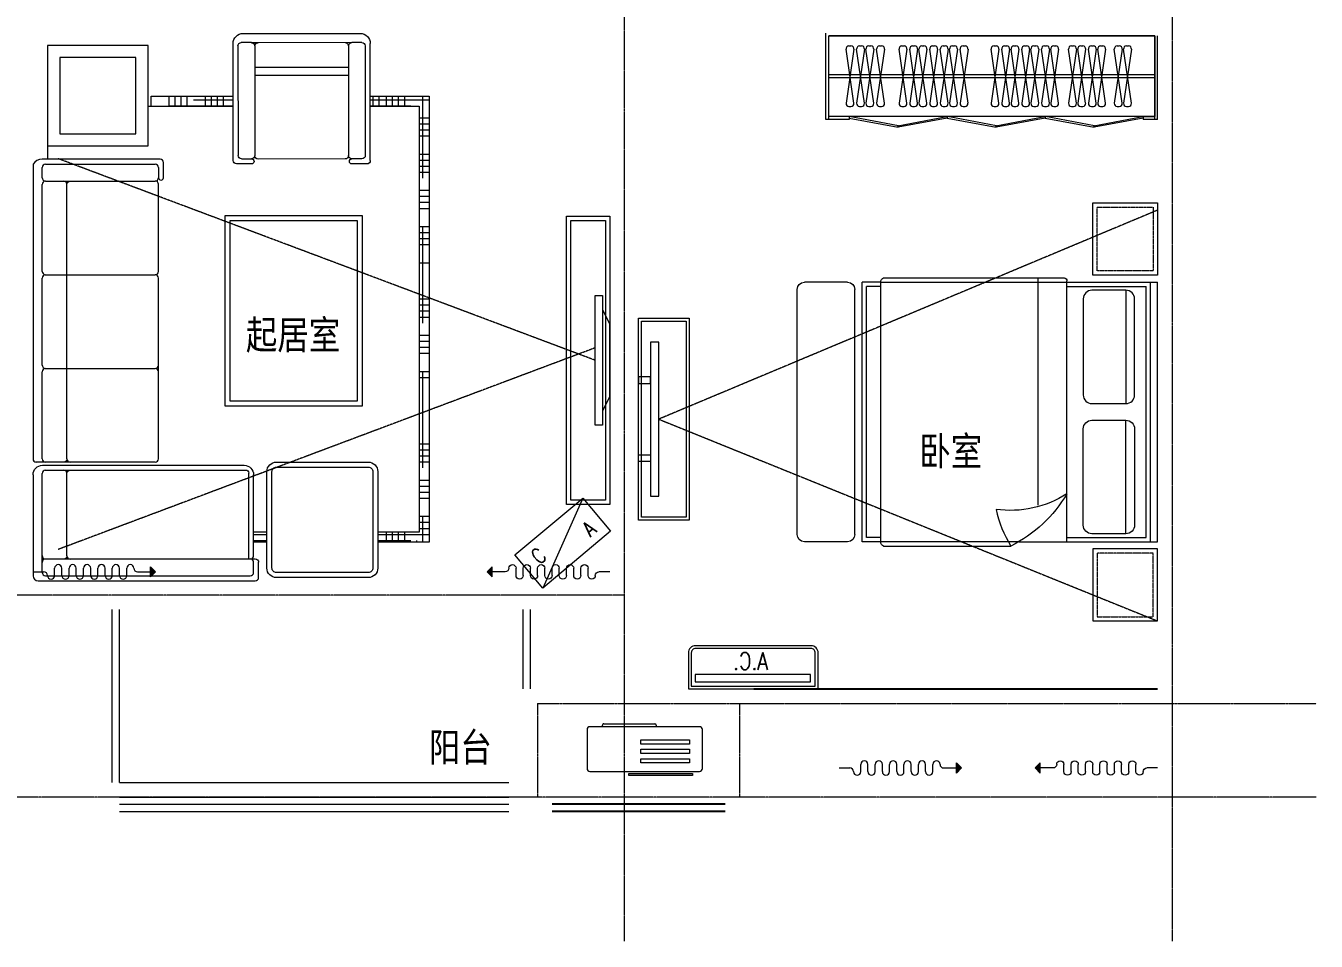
# Model space of a CAD drawing. Extents: x 5432254 to 5695744, y -448727 to -401527.
# Drawn here: x 5498500 to 5507450, y -436291 to -429941 of the extents above; entities that cross this region are included whole.
import ezdxf
from ezdxf.enums import TextEntityAlignment as Align

# ---------------------------------------------------------------- set-up
doc = ezdxf.new("R2010")
doc.units = 0
doc.linetypes.add('DASH', pattern=[0.35, 0.25, -0.1])
doc.linetypes.add('DOTE', pattern=[2.42, 2, -0.2, 0.02, -0.2])
for name, color, linetype, lineweight in [('DOTE', 251, 'DOTE', 0), ('SIGNT', 252, 'DOTE', 0), ('填充', 252, 'CONTINUOUS', 0), ('家具', 33, 'CONTINUOUS', 9), ('看线', 27, 'CONTINUOUS', 0), ('移动家具', 41, 'CONTINUOUS', 20)]:
    doc.layers.add(name, color=color, linetype=linetype, lineweight=lineweight)
for name, color, linetype in [('PUB_TEXT', 7, 'CONTINUOUS'), ('RAIL', 163, 'CONTINUOUS'), ('WINDOW', 4, 'CONTINUOUS')]:
    doc.layers.add(name, color=color, linetype=linetype)
doc.styles.add('DIM_FONT', font='SIMPLEX.shx', dxfattribs={"width": 0.8})
doc.styles.add('HZ', font='rs.shx', dxfattribs={"width": 0.8, "bigfont": 'hztxt.shx'})
doc.styles.add('黑体', font='SIMHEI.TTF', dxfattribs={"height": 10})

# ---------------------------------------------------------------- blocks, each defined once
blk = doc.blocks.new('A$C50400A6F')
at = {"layer": '家具'}
blk.add_hatch(color=256, dxfattribs=at).paths.add_polyline_path([(814.6, 14.6), (814.6, 85.4), (850, 50)])
for p, q in [((0, 50), (75, 50)), ((100, 25), (100, 25)), ((150, 25), (150, 75)), ((200, 25), (200, 75)), ((250, 25), (250, 75)), ((300, 25), (300, 75)), ((350, 25), (350, 75)), ((400, 25), (400, 75)), ((450, 25), (450, 75)), ((500, 25), (500, 75)), ((550, 25), (550, 75)), ((600, 25), (600, 75)), ((650, 25), (650, 75)), ((700, 75), (700, 75)), ((725, 50), (814.6, 50)), ((850, 50), (814.6, 85.4)), ((814.6, 14.6), (814.6, 85.4)), ((850, 50), (814.6, 14.6))]:
    blk.add_line(p, q, dxfattribs=at)
for centre, start, end in [((175, 75), 0, 180), ((275, 75), 0, 180), ((375, 75), 0, 180), ((475, 75), 0, 180), ((575, 75), 0, 180), ((675, 75), 0, 180), ((75, 25), 0, 90), ((125, 25), 180, 0), ((225, 25), 180, 0), ((325, 25), 180, 0), ((425, 25), 180, 0), ((525, 25), 180, 0), ((625, 25), 180, 0), ((725, 75), 180, 270)]:
    blk.add_arc(centre, 25, start, end, dxfattribs=at)
blk = doc.blocks.new('A$C765B7F83')
at = {"layer": '移动家具', "color": 251, "ltscale": 40}
blk.add_line((654.5, 144), (0, 338.6), dxfattribs=at)
at = {"layer": '移动家具', "ltscale": 0.5}
blk.add_lwpolyline([(451.4, -76.8), (0, 338.6), (203.1, 559.3), (654.5, 144)], close=True, dxfattribs=at)
at = {"layer": '移动家具', "color": 251, "ltscale": 40, "style": 'HZ', "width": 0.8}
for s, p in [('C', (153.1, 383)), ('A', (390, 56))]:
    blk.add_text(s, height=106.7, rotation=317.38231, dxfattribs=at).set_placement(p)
blk = doc.blocks.new('sdfasdfas')
at = {"layer": '移动家具'}
for p, q in [((-1185171.6, -441627.1), (-1185221.6, -441727.1)), ((-1185221.6, -441728.1), (-1185221.6, -441727.1)), ((-1185221.6, -442226.1), (-1185221.6, -441728.1)), ((-1185221.6, -442226.1), (-1185221.6, -442227.1)), ((-1185221.6, -442227.1), (-1185171.6, -442327.1))]:
    blk.add_line(p, q, dxfattribs=at)
for points in [[(-1185221.6, -442977.1), (-1184921.6, -442977.1), (-1184921.6, -440977.1), (-1185221.6, -440977.1)], [(-1185191.6, -442947.1), (-1184951.6, -442947.1), (-1184951.6, -441007.1), (-1185191.6, -441007.1)], [(-1185121.6, -441527.1), (-1185171.6, -441527.1), (-1185171.6, -442427.1), (-1185121.6, -442427.1)]]:
    blk.add_lwpolyline(points, close=True, dxfattribs=at)
blk = doc.blocks.new('fdsfds')
at = {"layer": '移动家具', "ltscale": 20}
blk.add_lwpolyline([(-7517.2, -59003.1), (-6797.2, -59003.1), (-6797.2, -58283.1), (-7517.2, -58283.1)], close=True, dxfattribs=at)
at = {"layer": '移动家具', "color": 8}
blk.add_lwpolyline([(-7430.8, -58916.7), (-6883.6, -58916.7), (-6883.6, -58369.5), (-7430.8, -58369.5)], close=True, dxfattribs=at)
blk = doc.blocks.new('hjghkjkhj')
at = {"layer": '填充', "color": 8}
for p, q in [((36471.3, 17536.5), (36099.6, 17536.5)), ((36139.8, 17041.2), (36139.8, 17558.8)), ((36254.1, 17498.4), (36254.1, 17558.8)), ((36292.2, 17494.8), (36292.2, 17558.8)), ((36330.3, 17494.8), (36330.3, 17558.8)), ((36368.4, 17494.8), (36368.4, 17558.8)), ((36414.2, 17494.8), (36414.2, 17558.8)), ((36452.3, 17494.8), (36452.3, 17558.8)), ((37587.6, 17536.5), (37337, 17536.5)), ((37397.1, 17498.4), (37397.1, 17558.8)), ((37435.2, 17494.8), (37435.2, 17558.8)), ((37473.3, 17494.8), (37473.3, 17558.8)), ((37511.4, 17494.8), (37511.4, 17558.8)), ((37625.7, 17498.4), (37625.7, 17558.8)), ((37663.8, 17494.8), (37663.8, 17558.8)), ((37701.9, 17494.8), (37701.9, 17558.8)), ((37740, 17494.8), (37740, 17558.8)), ((37854.3, 17498.4), (37854.3, 17558.8)), ((36177.9, 17494.8), (36177.9, 17498.4)), ((36471.3, 17498.4), (36216, 17498.4)), ((37740, 17498.4), (37337, 17498.4)), ((37549.5, 17494.8), (37549.5, 17498.4)), ((37778.1, 17494.8), (37778.1, 17498.4)), ((36163.6, 17422.2), (36099.6, 17422.2)), ((36163.6, 17384.1), (36099.6, 17384.1)), ((36163.6, 17346), (36099.6, 17346)), ((36163.6, 17307.9), (36099.6, 17307.9)), ((36163.6, 17193.6), (36099.6, 17193.6)), ((36163.6, 17155.5), (36099.6, 17155.5)), ((36163.6, 17117.4), (36099.6, 17117.4)), ((36163.6, 17079.3), (36099.6, 17079.3)), ((36163.6, 16965), (36099.6, 16965)), ((36163.6, 16926.9), (36099.6, 16926.9)), ((36163.6, 16888.8), (36099.6, 16888.8)), ((36163.6, 16850.7), (36099.6, 16850.7)), ((36163.6, 16736.4), (36099.6, 16736.4)), ((36163.6, 16698.3), (36099.6, 16698.3)), ((36139.8, 16126.8), (36139.8, 16736.4)), ((36163.6, 16660.2), (36099.6, 16660.2)), ((36163.6, 16622.1), (36099.6, 16622.1)), ((36163.6, 16507.8), (36099.6, 16507.8)), ((36163.6, 16279.2), (36099.6, 16279.2)), ((36163.6, 16241.1), (36099.6, 16241.1)), ((36163.6, 16203), (36099.6, 16203)), ((36163.6, 16164.9), (36099.6, 16164.9)), ((36163.6, 16050.6), (36099.6, 16050.6)), ((36163.6, 16012.5), (36099.6, 16012.5)), ((36163.6, 15974.4), (36099.6, 15974.4)), ((36163.6, 15936.3), (36099.6, 15936.3)), ((36163.6, 15822), (36099.6, 15822)), ((36139.8, 15212.4), (36139.8, 15822)), ((36163.6, 15783.9), (36099.6, 15783.9)), ((36163.6, 15364.8), (36099.6, 15364.8)), ((36163.6, 15326.7), (36099.6, 15326.7)), ((36163.6, 15288.6), (36099.6, 15288.6)), ((36163.6, 15250.5), (36099.6, 15250.5)), ((36163.6, 15136.2), (36099.6, 15136.2)), ((36163.6, 15098.1), (36099.6, 15098.1)), ((36163.6, 15060), (36099.6, 15060)), ((36163.6, 15021.9), (36099.6, 15021.9)), ((36163.6, 14907.6), (36099.6, 14907.6)), ((36139.8, 14744), (36139.8, 14907.6)), ((36163.6, 14869.5), (36099.6, 14869.5)), ((36163.6, 14831.4), (36099.6, 14831.4)), ((36423.6, 14793.3), (36099.6, 14793.3)), ((36177.9, 14744), (36177.9, 14755.2)), ((36423.6, 14755.2), (36216, 14755.2)), ((36254.1, 14755.2), (36254.1, 14808)), ((36292.2, 14744), (36292.2, 14808)), ((36330.3, 14744), (36330.3, 14808)), ((36368.4, 14744), (36368.4, 14808)), ((37207.4, 14755.2), (37124.9, 14755.2)), ((37207.4, 14793.3), (37125.9, 14793.3))]:
    blk.add_line(p, q, dxfattribs=at)
at = {"layer": '填充'}
blk.add_line((38507.1, 17244.6), (38507.1, 17160.6), dxfattribs=at)
at = {"layer": '移动家具', "ltscale": 20}
for p, q in [((37273, 17954.9), (36535, 17954.9)), ((36471, 17152), (36471, 17890.9)), ((37337, 17152), (37337, 17890.9)), ((36491.8, 17131.2), (36587.5, 17131.1)), ((36629.1, 17162.7), (37178.9, 17162.1)), ((37220.4, 17131.3), (37316.1, 17131.2)), ((37775.7, 17044.1), (37775.7, 17139.8)), ((37796.6, 17160.6), (38541.3, 17160.6)), ((38599.4, 17128.9), (38599.4, 15270.3)), ((37807.4, 16452.8), (37807.4, 17002.5)), ((37807.4, 15270.1), (37807.4, 16411.1)), ((38539.4, 15229.3), (37267.4, 15229.3)), ((37828.2, 15249.3), (38522.1, 15249.3)), ((38522.7, 15249.3), (38580.8, 15249.3)), ((37207.4, 14658.7), (37207.4, 15169.3)), ((38599.4, 15169.3), (38599.4, 14532.3)), ((37175.7, 14521.4), (37175.7, 14617.1)), ((37228.2, 14637.9), (37196.6, 14637.9)), ((38567.7, 14500.6), (37196.6, 14500.6))]:
    blk.add_line(p, q, dxfattribs=at)
at = {"layer": '移动家具', "color": 8}
for p, q in [((36503.5, 17875.7), (36502.7, 17183.7)), ((36524.7, 17896.8), (36588.1, 17896.7)), ((36588.1, 17896.7), (37182.1, 17896)), ((36609.2, 17875.5), (36608.4, 17183.6)), ((37179.5, 17896), (37221.7, 17896.9)), ((37200.5, 17876.7), (37199.7, 17182.9)), ((37200.5, 17876.7), (37199.7, 17182.9)), ((37200.5, 17875.8), (37199.7, 17183.8)), ((37221.7, 17896.9), (37285, 17896.8)), ((37306.1, 17875.7), (37305.3, 17183.7)), ((36608.9, 17688.6), (37200.3, 17688.8)), ((36609, 17740.3), (37200.3, 17740.6)), ((36523.5, 17162.8), (36587.5, 17162.8)), ((37284.5, 17162.9), (37220.5, 17163)), ((37807.4, 17108.1), (37807.4, 17044.1)), ((38520.2, 17128.9), (37828.2, 17128.9)), ((38541.3, 17044.4), (38541.3, 17107.8)), ((38520.2, 17023.3), (37828.2, 17023.3)), ((38385, 15270.3), (38385, 17002.3)), ((38541.3, 16453), (38541.3, 17002.2)), ((38522.1, 16432), (37828.2, 16432)), ((38541.3, 15861.6), (38541.3, 16410.9)), ((38522.1, 15840.6), (37828.2, 15840.6)), ((38541.3, 15270.3), (38541.3, 15819.6)), ((37237.4, 14637.9), (37237.4, 15179.3)), ((38522.1, 15199.3), (37257.4, 15199.3)), ((38385, 14657.9), (38385, 15178.2)), ((38541.3, 14616.8), (38541.3, 15178.2)), ((37207.4, 14553.1), (37207.4, 14617.1)), ((38520.2, 14637.9), (37227.8, 14637.9)), ((38541.3, 14553.4), (38541.3, 14616.8)), ((38520.2, 14532.3), (37228.2, 14532.3))]:
    blk.add_line(p, q, dxfattribs=at)
at = {"layer": '移动家具'}
for p, q in [((37123.6, 14744), (37207.4, 14744)), ((37124.8, 14808), (37207.4, 14808))]:
    blk.add_line(p, q, dxfattribs=at)
for points in [[(36471.3, 17558.8), (36099.6, 17558.8), (36099.6, 14744), (36423.6, 14744)], [(37854.3, 17558.8), (37337, 17558.8)], [(36471.3, 17494.8), (36163.6, 17494.8), (36163.6, 14808), (36423.6, 14808)], [(37873.5, 17494.8), (37337, 17494.8)]]:
    blk.add_lwpolyline(points, dxfattribs=at)
at = {"layer": '移动家具', "ltscale": 20}
blk.add_lwpolyline([(37388.5, 15605.4), (36521, 15605.4), (36521, 16802.8), (37388.5, 16802.8)], close=True, dxfattribs=at)
at = {"layer": '移动家具', "color": 8}
blk.add_lwpolyline([(37358.5, 15635.4), (36551, 15635.4), (36551, 16772.8), (37358.5, 16772.8)], close=True, dxfattribs=at)
at = {"layer": '移动家具', "ltscale": 20}
blk.add_lwpolyline([(37123.6, 15189.3, 0.414214), (37063.6, 15249.3), (36483.6, 15249.3, 0.414214), (36423.6, 15189.3), (36423.6, 14580.6, 0.414214), (36483.6, 14520.6), (37063.6, 14520.6, 0.414214), (37123.6, 14580.6)], format="xyb", close=True, dxfattribs=at)
at = {"layer": '移动家具', "color": 8}
blk.add_lwpolyline([(37091.9, 15189.3, 0.414214), (37063.6, 15217.6), (36483.6, 15217.6, 0.414214), (36455.3, 15189.3), (36455.3, 14580.6, 0.414214), (36483.6, 14552.3), (37063.6, 14552.3, 0.414214), (37091.9, 14580.6)], format="xyb", close=True, dxfattribs=at)
at = {"layer": '移动家具', "ltscale": 20}
for centre, radius, start, end in [((36535, 17890.9), 64, 90, 180), ((37273, 17890.9), 64, 0, 90), ((36587.5, 17183.6), 20.8, 269.93321, 359.93321), ((36629.2, 17183.5), 20.8, 179.93321, 269.93321), ((37178.9, 17182.9), 20.8, 269.93321, 359.93321), ((37178.9, 17182.9), 20.8, 269.93321, 359.93321), ((37220.5, 17183.8), 20.8, 179.93321, 269.93321), ((36491.8, 17152), 20.8, 179.93321, 269.93321), ((36587.5, 17146.9), 15.8, 269.93321, 89.93321), ((37220.5, 17147.1), 15.8, 89.93321, 269.93321), ((37316.1, 17152), 20.8, 269.93321, 359.93321), ((37267.4, 15169.3), 60, 90, 180), ((38539.4, 15169.3), 60, 0, 90)]:
    blk.add_arc(centre, radius, start, end, dxfattribs=at)
at = {"layer": '移动家具', "color": 8}
for centre, radius, start, end in [((36524.7, 17875.6), 21.1, 89.93321, 179.93321), ((36588, 17875.6), 21.1, 359.93321, 89.93321), ((36630.3, 17875.5), 21.1, 89.93321, 179.93321), ((37179.4, 17875.8), 21.1, 359.93321, 89.93321), ((37179.5, 17874.9), 21.1, 5.01589, 89.93321), ((37179.5, 17874.9), 21.1, 5.01589, 89.93321), ((37221.6, 17875.8), 21.1, 89.93321, 179.93321), ((37221.5, 17874.8), 21.1, 89.93321, 174.85054), ((37221.5, 17874.8), 21.1, 89.93321, 174.85054), ((37285, 17875.7), 21.1, 359.93321, 89.93321), ((36523.6, 17183.7), 20.8, 179.93321, 269.93321), ((37284.5, 17183.7), 20.8, 269.93321, 359.93321), ((37257.4, 15179.3), 20, 90, 180)]:
    blk.add_arc(centre, radius, start, end, dxfattribs=at)
at = {"layer": '移动家具', "ltscale": 20, "extrusion": (0, 0, -1)}
for centre, major_axis, start_param, end_param in [((37796.6, 17139.8), (-14.7, 14.7), 5.497787, 7.068583), ((38544.4, 17097.1), (-45, 45), 0.737791, 1.831699), ((37791.6, 17044.1), (-11.2, 11.2), 2.356194, 5.497787), ((37828.2, 17044.1), (14.7, 14.7), 2.356194, 3.926991), ((37828.2, 17002.5), (-14.7, 14.7), 5.497787, 7.068583), ((37828.2, 16452.8), (14.7, 14.7), 2.356194, 3.926991), ((37828.2, 16411.1), (-14.7, 14.7), 5.497787, 7.068583), ((37828.2, 15861.4), (14.7, 14.7), 2.356194, 3.926991), ((37828.2, 15819.8), (-14.7, 14.7), 5.497787, 7.068583), ((37828.2, 15270.1), (14.7, 14.7), 2.356194, 3.926991), ((38578.3, 15270.3), (14.9, 14.9), 0.785398, 2.267485), ((37228.2, 14658.7), (14.7, 14.7), 2.356194, 3.926991), ((37196.6, 14521.4), (14.7, 14.7), 2.356194, 3.926991), ((38567.7, 14532.3), (22.4, 22.4), 0.785398, 2.356194)]:
    blk.add_ellipse(centre, major_axis=major_axis, ratio=1, start_param=start_param, end_param=end_param, dxfattribs=at)
at = {"layer": '移动家具', "color": 8, "extrusion": (0, 0, -1)}
for centre, major_axis, start_param, end_param in [((37828.2, 17108.1), (-14.7, 14.7), 5.497787, 7.068583), ((38520.2, 17107.8), (14.9, 14.9), -0.785398, 0.785398), ((38406.1, 17002.3), (-14.9, -14.9), 0.785398, 2.267485), ((38520.2, 17044.4), (-14.9, 14.9), 2.356194, 3.926991), ((38520.2, 17002.2), (14.9, 14.9), -0.785398, 0.785398), ((38520.2, 16453), (-14.9, 14.9), 2.356194, 3.838281), ((38520.2, 16410.9), (-14.9, 14.9), 0.874108, 2.356194), ((38520.2, 15861.6), (14.9, 14.9), 0.785398, 2.267485), ((38520.2, 15819.6), (-14.9, 14.9), 0.874108, 2.356194), ((38363.9, 15270.3), (14.9, 14.9), 0.785398, 2.267485), ((38520.2, 15270.3), (14.9, 14.9), 0.785398, 2.267485), ((38406.1, 15178.2), (14.9, 14.9), 3.926991, 5.409078), ((38520.2, 15178.2), (-14.9, 14.9), 0.874108, 2.356194), ((38363.9, 14657.9), (14.9, 14.9), 0.785398, 2.267485), ((38520.2, 14659), (-14.9, 14.9), 2.356194, 3.926991), ((37228.2, 14617.1), (-14.7, 14.7), 5.497787, 7.068583), ((38520.2, 14616.8), (14.9, 14.9), -0.785398, 0.785398), ((37228.2, 14553.1), (14.7, 14.7), 2.356194, 3.926991), ((38520.2, 14553.4), (-14.9, 14.9), 2.356194, 3.926991)]:
    blk.add_ellipse(centre, major_axis=major_axis, ratio=1, start_param=start_param, end_param=end_param, dxfattribs=at)
at = {"layer": '移动家具', "color": 8}
for centre, major_axis, start_param, end_param in [((38363.9, 17002.3), (14.9, -14.9), 0.785398, 2.267485), ((38406.1, 15270.3), (-14.9, 14.9), 0.785398, 2.267485), ((38363.9, 15178.2), (-14.9, 14.9), 3.926991, 5.409078), ((38406.1, 14657.9), (-14.9, 14.9), 0.785398, 2.267485)]:
    blk.add_ellipse(centre, major_axis=major_axis, ratio=1, start_param=start_param, end_param=end_param, dxfattribs=at)
at = {"layer": '移动家具', "ltscale": 20}
blk.add_ellipse((37196.6, 14617.1), major_axis=(-14.7, 14.7), ratio=1, start_param=-0.785398, end_param=0.785398, dxfattribs=at)
at = {"layer": '移动家具', "xscale": -0.8800000000046566, "yscale": 0.8800000000046566, "zscale": 0.8800000000000001}
blk.add_blockref('fdsfds', (31892, 69167.3), dxfattribs=at)
blk = doc.blocks.new('A$C18784298')
at = {"layer": '移动家具', "color": 251, "ltscale": 40}
for points in [[(0, 1066.3), (58.1, 1066.3), (58.1, 0), (0, 0)], [(58.1, 827.5), (140, 827.5), (140, 779.6), (58.1, 779.6)], [(58.1, 238.8), (140, 238.8), (140, 286.7), (58.1, 286.7)]]:
    blk.add_lwpolyline(points, close=True, dxfattribs=at)
blk = doc.blocks.new('ytjhgkj')
at = {"layer": '移动家具', "ltscale": 0.5}
blk.add_lwpolyline([(34949.4, 26115.8), (34599.4, 26115.8), (34599.4, 27515.8), (34949.4, 27515.8)], close=True, dxfattribs=at)
at = {"layer": '移动家具', "color": 251, "ltscale": 40}
blk.add_lwpolyline([(34929.4, 26135.8), (34619.4, 26135.8), (34619.4, 27495.8), (34929.4, 27495.8)], close=True, dxfattribs=at)
at = {"layer": '移动家具', "color": 251, "xscale": -1}
blk.add_blockref('A$C18784298', (34739.4, 26282.6), dxfattribs=at)
blk = doc.blocks.new('dgfgf')
at = {"layer": '移动家具'}
blk.add_lwpolyline([(7597.4, -62676.2), (7147.4, -62676.2), (7147.4, -63176.2), (7597.4, -63176.2), (7597.4, -62676.2), (7517.4, -62676.2)], dxfattribs=at)
at = {"layer": '移动家具', "color": 251, "linetype": 'DASH', "ltscale": 0.2}
blk.add_lwpolyline([(7567.4, -62706.2), (7177.4, -62706.2), (7177.4, -63146.2), (7567.4, -63146.2)], close=True, dxfattribs=at)
blk = doc.blocks.new('A$C31D9048E')
at = {"layer": '移动家具'}
for p, q in [((629.1, 2350), (0, 2350)), ((0, 550), (0, 2350)), ((50, 550), (50, 2350)), ((629.1, 550), (629.1, 2360)), ((1900, 2380), (649.1, 2380)), ((829.5, 802.6), (829.5, 2380)), ((1920, 550), (1920, 2350)), ((1920, 2350), (2050, 2350)), ((2050, 550), (2050, 2350)), ((2150, 2350), (2450, 2350)), ((80, 580), (80, 2320)), ((629.1, 2320), (80, 2320)), ((219.9, 2294.5), (219.9, 1507.8)), ((1920, 2320), (2020, 2320)), ((2020, 580), (2020, 2320)), ((2100, 600), (2100, 2300)), ((2500, 600), (2500, 2300)), ((219.9, 605.5), (219.9, 1392.2)), ((962.3, 550), (0, 550)), ((629.1, 580), (80, 580)), ((1920, 580), (2020, 580)), ((1920, 550), (2050, 550)), ((2150, 550), (2450, 550)), ((1900, 520), (1017.1, 520))]:
    blk.add_line(p, q, dxfattribs=at)
at = {"layer": '移动家具', "linetype": 'DASH'}
for p, q in [((1920, 2350), (629.1, 2350)), ((962.3, 550), (1920, 550))]:
    blk.add_line(p, q, dxfattribs=at)
at = {"layer": '移动家具'}
for points in [[(219.9, 2294.5), (455.3, 2294.5, -0.414214), (515.3, 2234.5), (515.3, 1567.8, -0.414214), (455.3, 1507.8), (219.9, 1507.8, -0.414214), (159.9, 1567.8), (159.9, 2234.5, -0.414214)], [(219.9, 605.5), (455.3, 605.5, 0.414214), (515.3, 665.5), (515.3, 1332.2, 0.414214), (455.3, 1392.2), (219.9, 1392.2, 0.414214), (159.9, 1332.2), (159.9, 665.5, 0.414214)]]:
    blk.add_lwpolyline(points, format="xyb", close=True, dxfattribs=at)
blk.add_lwpolyline([(629.1, 882.6, 0.180302), (1120.8, 774.6, -0.088637), (1017.1, 520.1, 28871.271551)], format="xyb", dxfattribs=at)
for centre, radius, start, end in [((649.1, 2360), 20, 90, 180), ((1889.4, 2351.2), 30.7, 357.68839, 69.69174), ((2150, 2300), 50, 90, 180), ((2450, 2300), 50, 0, 90), ((1441.5, 1363.3), 944, 210.60747, 243.27731), ((1889.3, 548.8), 30.7, 290.35664, 2.31522), ((2150, 600), 50, 180, 270), ((2450, 600), 50, 270, 0)]:
    blk.add_arc(centre, radius, start, end, dxfattribs=at)
at = {"layer": '家具'}
blk.add_blockref('dgfgf', (-7147.4, 65576.2), dxfattribs=at)
at = {"layer": '家具', "xscale": -1, "rotation": 180}
blk.add_blockref('dgfgf', (-7147.4, -62676.2), dxfattribs=at)
blk = doc.blocks.new('A$C2D724C6D')
at = {"layer": '移动家具', "ltscale": 0.5}
blk.add_lwpolyline([(50, 300), (850, 300, -0.414214), (900, 250), (900, 0), (0, 0), (0, 250, -0.414214)], format="xyb", close=True, dxfattribs=at)
at = {"layer": '移动家具', "color": 251, "ltscale": 40}
blk.add_lwpolyline([(50, 280), (850, 280, -0.414214), (880, 250), (880, 20), (20, 20), (20, 250, -0.414214)], format="xyb", close=True, dxfattribs=at)
blk.add_lwpolyline([(52.9, 49.9), (52.9, 99.9), (852.9, 99.9), (852.9, 49.9)], close=True, dxfattribs=at)
at = {"layer": '移动家具', "color": 251, "ltscale": 40, "style": 'HZ', "width": 0.8}
blk.add_text('A.C.', height=120, rotation=0.00001, dxfattribs=at).set_placement((347.6, 132.7))
blk = doc.blocks.new('A$C4EB5717C')
at = {"layer": '家具', "color": 8}
for p, q in [((520.3, 110), (520.3, 120)), ((883.1, 100), (530.3, 100)), ((893.1, 120), (893.1, 110))]:
    blk.add_line(p, q, dxfattribs=at)
for points in [[(269.2, 459.1), (709, 459.1), (709, 444), (269.2, 444)], [(290.4, 371.5), (625.9, 371.5), (625.9, 342.6), (290.4, 342.6)], [(290.4, 305.7), (625.9, 305.7), (625.9, 276.8), (290.4, 276.8)], [(290.4, 239.9), (625.9, 239.9), (625.9, 211), (290.4, 211)]]:
    blk.add_lwpolyline(points, close=True, dxfattribs=at)
at = {"layer": '家具'}
blk.add_lwpolyline([(220, 120), (980, 120, 0.414214), (1000, 140), (1000, 410, 0.414214), (980, 430), (220, 430, 0.414214), (200, 410), (200, 140, 0.414214)], format="xyb", close=True, dxfattribs=at)
at = {"layer": '家具', "color": 8}
for centre, start, end in [((530.3, 110), 180, 270), ((883.1, 110), 270, 0)]:
    blk.add_arc(centre, 10, start, end, dxfattribs=at)

msp = doc.modelspace()

# ---------------------------------------------------------------- linework, layer by layer
at = {"layer": 'DOTE', "ltscale": 0.5}
for p, q in [((5506450, -420687.9), (5506450, -436290.9)), ((5502650, -427490.9), (5502650, -436290.9)), ((5502650, -433890.9), (5494250, -433890.9)), ((5502050, -434640.9), (5507450, -434640.9)), ((5502050, -434640.9), (5502050, -435290.9)), ((5503450, -434640.9), (5503450, -435290.9)), ((5507450, -435290.9), (5489450, -435290.9))]:
    msp.add_line(p, q, dxfattribs=at)
at = {"layer": 'RAIL'}
for p, q in [((5503350, -435340.9), (5502150, -435340.9)), ((5503350, -435390.9), (5502150, -435390.9))]:
    msp.add_line(p, q, dxfattribs=at)
at = {"layer": 'SIGNT', "ltscale": 0.5}
for p, q in [((5502450, -432261.6), (5498725, -430862.9)), ((5506350, -431219.7), (5502890, -432669.7)), ((5502450, -432174.6), (5498725, -433573.2)), ((5502890, -432669.7), (5506350, -434069.7))]:
    msp.add_line(p, q, dxfattribs=at)
at = {"layer": 'WINDOW'}
msp.add_line((5503550, -434540.9), (5506350, -434540.9), dxfattribs=at)
at = {"layer": '家具'}
for p, q in [((5506330, -430010.9), (5504070, -430010.9)), ((5499100, -435190.9), (5499100, -433990.9)), ((5499150, -435190.9), (5499150, -433990.9)), ((5501950, -434540.9), (5501950, -433990.9)), ((5502000, -434540.9), (5502000, -433990.9))]:
    msp.add_line(p, q, dxfattribs=at)
at = {"layer": '家具', "color": 8}
for p, q in [((5504243.1, -430103.5), (5504189.1, -430478.2)), ((5504243.1, -430478.2), (5504189.1, -430103.5)), ((5504208.9, -430080.9), (5504223.2, -430080.9)), ((5504316.7, -430103.5), (5504262.7, -430478.2)), ((5504316.7, -430478.2), (5504262.7, -430103.5)), ((5504282.5, -430080.9), (5504296.8, -430080.9)), ((5504381.1, -430103.5), (5504327.1, -430478.2)), ((5504381.1, -430478.2), (5504327.1, -430103.5)), ((5504346.9, -430080.9), (5504361.2, -430080.9)), ((5504455.4, -430103.5), (5504401.5, -430478.2)), ((5504455.4, -430478.2), (5504401.5, -430103.5)), ((5504421.3, -430080.9), (5504435.6, -430080.9)), ((5504611, -430103.5), (5504557.1, -430478.2)), ((5504611, -430478.2), (5504557.1, -430103.5)), ((5504576.9, -430080.9), (5504591.2, -430080.9)), ((5504684.6, -430103.5), (5504630.7, -430478.2)), ((5504684.6, -430478.2), (5504630.7, -430103.5)), ((5504650.5, -430080.9), (5504664.8, -430080.9)), ((5504749, -430103.5), (5504695.1, -430478.2)), ((5504749, -430478.2), (5504695.1, -430103.5)), ((5504714.9, -430080.9), (5504729.2, -430080.9)), ((5504823.4, -430103.5), (5504769.4, -430478.2)), ((5504823.4, -430478.2), (5504769.4, -430103.5)), ((5504789.2, -430080.9), (5504803.6, -430080.9)), ((5504897, -430103.5), (5504843, -430478.2)), ((5504897, -430478.2), (5504843, -430103.5)), ((5504862.8, -430080.9), (5504877.1, -430080.9)), ((5504961.4, -430103.5), (5504907.4, -430478.2)), ((5504961.4, -430478.2), (5504907.4, -430103.5)), ((5504927.2, -430080.9), (5504941.5, -430080.9)), ((5505035, -430103.5), (5504981, -430478.2)), ((5505035, -430478.2), (5504981, -430103.5)), ((5505000.8, -430080.9), (5505015.1, -430080.9)), ((5505249.7, -430103.5), (5505195.8, -430478.2)), ((5505249.7, -430478.2), (5505195.8, -430103.5)), ((5505215.6, -430080.9), (5505229.9, -430080.9)), ((5505323.3, -430103.5), (5505269.4, -430478.2)), ((5505323.3, -430478.2), (5505269.4, -430103.5)), ((5505289.2, -430080.9), (5505303.5, -430080.9)), ((5505387.7, -430103.5), (5505333.8, -430478.2)), ((5505387.7, -430478.2), (5505333.8, -430103.5)), ((5505353.6, -430080.9), (5505367.9, -430080.9)), ((5505461.3, -430103.5), (5505407.4, -430478.2)), ((5505461.3, -430478.2), (5505407.4, -430103.5)), ((5505427.2, -430080.9), (5505441.5, -430080.9)), ((5505525.7, -430103.5), (5505471.7, -430478.2)), ((5505525.7, -430478.2), (5505471.7, -430103.5)), ((5505491.6, -430080.9), (5505505.9, -430080.9)), ((5505599.3, -430103.5), (5505545.3, -430478.2)), ((5505599.3, -430478.2), (5505545.3, -430103.5)), ((5505565.2, -430080.9), (5505579.5, -430080.9)), ((5505663.7, -430103.5), (5505609.7, -430478.2)), ((5505663.7, -430478.2), (5505609.7, -430103.5)), ((5505629.6, -430080.9), (5505643.9, -430080.9)), ((5505786.7, -430103.5), (5505732.7, -430478.2)), ((5505786.7, -430478.2), (5505732.7, -430103.5)), ((5505752.6, -430080.9), (5505766.9, -430080.9)), ((5505851.1, -430103.5), (5505797.1, -430478.2)), ((5505851.1, -430478.2), (5505797.1, -430103.5)), ((5505817, -430080.9), (5505831.3, -430080.9)), ((5505924.7, -430103.5), (5505870.7, -430478.2)), ((5505924.7, -430478.2), (5505870.7, -430103.5)), ((5505890.5, -430080.9), (5505904.9, -430080.9)), ((5505989.1, -430103.5), (5505935.1, -430478.2)), ((5505989.1, -430478.2), (5505935.1, -430103.5)), ((5505954.9, -430080.9), (5505969.3, -430080.9)), ((5506103.8, -430103.5), (5506049.8, -430478.2)), ((5506103.8, -430478.2), (5506049.8, -430103.5)), ((5506069.7, -430080.9), (5506084, -430080.9)), ((5506168.2, -430103.5), (5506114.2, -430478.2)), ((5506168.2, -430478.2), (5506114.2, -430103.5)), ((5506134, -430080.9), (5506148.4, -430080.9)), ((5506330, -430280.9), (5504070, -430280.9)), ((5506330, -430300.9), (5504070, -430300.9)), ((5504208.9, -430500.9), (5504223.2, -430500.9)), ((5504282.5, -430500.9), (5504296.8, -430500.9)), ((5504346.9, -430500.9), (5504361.2, -430500.9)), ((5504421.3, -430500.9), (5504435.6, -430500.9)), ((5504576.9, -430500.9), (5504591.2, -430500.9)), ((5504650.5, -430500.9), (5504664.8, -430500.9)), ((5504714.9, -430500.9), (5504729.2, -430500.9)), ((5504789.2, -430500.9), (5504803.6, -430500.9)), ((5504862.8, -430500.9), (5504877.1, -430500.9)), ((5504927.2, -430500.9), (5504941.5, -430500.9)), ((5505000.8, -430500.9), (5505015.1, -430500.9)), ((5505215.6, -430500.9), (5505229.9, -430500.9)), ((5505289.2, -430500.9), (5505303.5, -430500.9)), ((5505353.6, -430500.9), (5505367.9, -430500.9)), ((5505427.2, -430500.9), (5505441.5, -430500.9)), ((5505491.6, -430500.9), (5505505.9, -430500.9)), ((5505565.2, -430500.9), (5505579.5, -430500.9)), ((5505629.6, -430500.9), (5505643.9, -430500.9)), ((5505752.6, -430500.9), (5505766.9, -430500.9)), ((5505817, -430500.9), (5505831.3, -430500.9)), ((5505890.5, -430500.9), (5505904.9, -430500.9)), ((5505954.9, -430500.9), (5505969.3, -430500.9)), ((5506069.7, -430500.9), (5506084, -430500.9)), ((5506134, -430500.9), (5506148.4, -430500.9))]:
    msp.add_line(p, q, dxfattribs=at)
for centre, start, end in [((5504208.9, -430100.9), 90, 187.59464), ((5504223.2, -430100.9), 352.40536, 90), ((5504282.5, -430100.9), 90, 187.59464), ((5504296.8, -430100.9), 352.40536, 90), ((5504346.9, -430100.9), 90, 187.59464), ((5504361.2, -430100.9), 352.40536, 90), ((5504421.3, -430100.9), 90, 187.59464), ((5504435.6, -430100.9), 352.40536, 90), ((5504576.9, -430100.9), 90, 187.59464), ((5504591.2, -430100.9), 352.40536, 90), ((5504650.5, -430100.9), 90, 187.59464), ((5504664.8, -430100.9), 352.40536, 90), ((5504714.9, -430100.9), 90, 187.59464), ((5504729.2, -430100.9), 352.40536, 90), ((5504789.2, -430100.9), 90, 187.59464), ((5504803.6, -430100.9), 352.40536, 90), ((5504862.8, -430100.9), 90, 187.59464), ((5504877.1, -430100.9), 352.40536, 90), ((5504927.2, -430100.9), 90, 187.59464), ((5504941.5, -430100.9), 352.40536, 90), ((5505000.8, -430100.9), 90, 187.59464), ((5505015.1, -430100.9), 352.40536, 90), ((5505215.6, -430100.9), 90, 187.59464), ((5505229.9, -430100.9), 352.40536, 90), ((5505289.2, -430100.9), 90, 187.59464), ((5505303.5, -430100.9), 352.40536, 90), ((5505353.6, -430100.9), 90, 187.59464), ((5505367.9, -430100.9), 352.40536, 90), ((5505427.2, -430100.9), 90, 187.59464), ((5505441.5, -430100.9), 352.40536, 90), ((5505491.6, -430100.9), 90, 187.59464), ((5505505.9, -430100.9), 352.40536, 90), ((5505565.2, -430100.9), 90, 187.59464), ((5505579.5, -430100.9), 352.40536, 90), ((5505629.6, -430100.9), 90, 187.59464), ((5505643.9, -430100.9), 352.40536, 90), ((5505752.6, -430100.9), 90, 187.59464), ((5505766.9, -430100.9), 352.40536, 90), ((5505817, -430100.9), 90, 187.59464), ((5505831.3, -430100.9), 352.40536, 90), ((5505890.5, -430100.9), 90, 187.59464), ((5505904.9, -430100.9), 352.40536, 90), ((5505954.9, -430100.9), 90, 187.59464), ((5505969.3, -430100.9), 352.40536, 90), ((5506069.7, -430100.9), 90, 187.59464), ((5506084, -430100.9), 352.40536, 90), ((5506134, -430100.9), 90, 187.59464), ((5506148.4, -430100.9), 352.40536, 90), ((5504208.9, -430480.9), 172.40536, 270), ((5504223.2, -430480.9), 270, 7.59464), ((5504282.5, -430480.9), 172.40536, 270), ((5504296.8, -430480.9), 270, 7.59464), ((5504346.9, -430480.9), 172.40536, 270), ((5504361.2, -430480.9), 270, 7.59464), ((5504421.3, -430480.9), 172.40536, 270), ((5504435.6, -430480.9), 270, 7.59464), ((5504576.9, -430480.9), 172.40536, 270), ((5504591.2, -430480.9), 270, 7.59464), ((5504650.5, -430480.9), 172.40536, 270), ((5504664.8, -430480.9), 270, 7.59464), ((5504714.9, -430480.9), 172.40536, 270), ((5504729.2, -430480.9), 270, 7.59464), ((5504789.2, -430480.9), 172.40536, 270), ((5504803.6, -430480.9), 270, 7.59464), ((5504862.8, -430480.9), 172.40536, 270), ((5504877.1, -430480.9), 270, 7.59464), ((5504927.2, -430480.9), 172.40536, 270), ((5504941.5, -430480.9), 270, 7.59464), ((5505000.8, -430480.9), 172.40536, 270), ((5505015.1, -430480.9), 270, 7.59464), ((5505215.6, -430480.9), 172.40536, 270), ((5505229.9, -430480.9), 270, 7.59464), ((5505289.2, -430480.9), 172.40536, 270), ((5505303.5, -430480.9), 270, 7.59464), ((5505353.6, -430480.9), 172.40536, 270), ((5505367.9, -430480.9), 270, 7.59464), ((5505427.2, -430480.9), 172.40536, 270), ((5505441.5, -430480.9), 270, 7.59464), ((5505491.6, -430480.9), 172.40536, 270), ((5505505.9, -430480.9), 270, 7.59464), ((5505565.2, -430480.9), 172.40536, 270), ((5505579.5, -430480.9), 270, 7.59464), ((5505629.6, -430480.9), 172.40536, 270), ((5505643.9, -430480.9), 270, 7.59464), ((5505752.6, -430480.9), 172.40536, 270), ((5505766.9, -430480.9), 270, 7.59464), ((5505817, -430480.9), 172.40536, 270), ((5505831.3, -430480.9), 270, 7.59464), ((5505890.5, -430480.9), 172.40536, 270), ((5505904.9, -430480.9), 270, 7.59464), ((5505954.9, -430480.9), 172.40536, 270), ((5505969.3, -430480.9), 270, 7.59464), ((5506069.7, -430480.9), 172.40536, 270), ((5506084, -430480.9), 270, 7.59464), ((5506134, -430480.9), 172.40536, 270), ((5506148.4, -430480.9), 270, 7.59464)]:
    msp.add_arc(centre, 20, start, end, dxfattribs=at)
at = {"layer": '看线'}
for p, q in [((5499150, -435190.9), (5501850, -435190.9)), ((5499150, -435290.9), (5501850, -435290.9)), ((5499150, -435340.9), (5501850, -435340.9)), ((5499150, -435390.9), (5501850, -435390.9))]:
    msp.add_line(p, q, dxfattribs=at)
at = {"layer": '移动家具'}
for p, q in [((5504050, -430590.9), (5504050, -429990.9)), ((5504070, -430590.9), (5504070, -430010.9)), ((5506330, -430590.9), (5506330, -430010.9)), ((5506350, -430590.9), (5506350, -430010.9)), ((5504890, -430570.9), (5504070, -430570.9)), ((5504210, -430570.9), (5504210, -430590.9)), ((5506250, -430570.9), (5506330, -430570.9)), ((5506250, -430570.9), (5506250, -430590.9)), ((5504210, -430590.9), (5504050, -430590.9)), ((5506350, -430590.9), (5506250, -430590.9))]:
    msp.add_line(p, q, dxfattribs=at)
for points in [[(5506330, -430570.9), (5504070, -430570.9), (5504070, -430010.9), (5506330, -430010.9)], [(5504210, -430580.7), (5504550, -430643.8), (5504551.8, -430634), (5504211.8, -430570.9)], [(5504890, -430580.7), (5504550, -430643.8), (5504548.2, -430634), (5504888.2, -430570.9)], [(5504890, -430580.7), (5505230, -430643.8), (5505231.8, -430634), (5504891.8, -430570.9)], [(5505570, -430580.7), (5505230, -430643.8), (5505228.2, -430634), (5505568.2, -430570.9)], [(5505570, -430580.7), (5505910, -430643.8), (5505911.8, -430634), (5505571.8, -430570.9)], [(5506250, -430580.7), (5505910, -430643.8), (5505908.2, -430634), (5506248.2, -430570.9)]]:
    msp.add_lwpolyline(points, close=True, dxfattribs=at)

# ---------------------------------------------------------------- block references
at = {"layer": '家具', "xscale": -1.099187919870019, "yscale": 1.09918792033568, "zscale": 1.099187920362318}
msp.add_blockref('hjghkjkhj', (5540978, -449729.4), dxfattribs=at)
at = {"layer": '家具', "xscale": -1}
for name, p in [('A$C31D9048E', (5506350, -434069.7)), ('A$C50400A6F', (5502550, -433778.8)), ('A$C2D724C6D', (5503995.7, -434540.9))]:
    msp.add_blockref(name, p, dxfattribs=at)
at = {"layer": '家具'}
for name, p in [('ytjhgkj', (5468150.6, -459485.5)), ('A$C50400A6F', (5498550, -433778.8))]:
    msp.add_blockref(name, p, dxfattribs=at)
for name, p, rotation in [('A$C765B7F83', (5502420.8, -433885.1), 82.51867745954277), ('A$C4EB5717C', (5503392.6, -434683.1), 180)]:
    msp.add_blockref(name, p, dxfattribs=dict(at, rotation=rotation))
at = {"layer": '移动家具', "xscale": -1}
for name, p in [('sdfasdfas', (4317328.4, 9715.5)), ('A$C50400A6F', (5506350, -435139.4))]:
    msp.add_blockref(name, p, dxfattribs=at)
at = {"layer": '移动家具'}
msp.add_blockref('A$C50400A6F', (5504141, -435139.4), dxfattribs=at)

# ---------------------------------------------------------------- texts
at = {"layer": 'PUB_TEXT', "style": '黑体', "width": 0.8}
for s, p in [('起居室', (5500353.7, -432184.3)), ('卧室', (5504915.2, -432991.4)), ('阳台', (5501514.2, -435045.1))]:
    msp.add_text(s, height=200, dxfattribs=at).set_placement(p, align=Align.CENTER)
at = {"layer": '家具', "color": 8, "style": 'DIM_FONT', "width": 0.7, "flags": 9}
for tag, p, s in [('XSIZE', (5504215.3, -430305.4), '54'), ('YSIZE', (5504215.6, -430305.4), '450'), ('XSIZE', (5504288.9, -430305.4), '54'), ('YSIZE', (5504289.2, -430305.4), '450'), ('XSIZE', (5504353.3, -430305.4), '54'), ('YSIZE', (5504353.6, -430305.4), '450'), ('XSIZE', (5504427.7, -430305.4), '54'), ('YSIZE', (5504428, -430305.4), '450'), ('XSIZE', (5504583.3, -430305.4), '54'), ('YSIZE', (5504583.6, -430305.4), '450'), ('XSIZE', (5504656.9, -430305.4), '54'), ('YSIZE', (5504657.2, -430305.4), '450'), ('XSIZE', (5504721.3, -430305.4), '54'), ('YSIZE', (5504721.6, -430305.4), '450'), ('XSIZE', (5504795.6, -430305.4), '54'), ('YSIZE', (5504796, -430305.4), '450'), ('XSIZE', (5504869.2, -430305.4), '54'), ('YSIZE', (5504869.5, -430305.4), '450'), ('XSIZE', (5504933.6, -430305.4), '54'), ('YSIZE', (5504933.9, -430305.4), '450'), ('XSIZE', (5505007.2, -430305.4), '54'), ('YSIZE', (5505007.5, -430305.4), '450'), ('XSIZE', (5505222, -430305.4), '54'), ('YSIZE', (5505222.3, -430305.4), '450'), ('XSIZE', (5505295.6, -430305.4), '54'), ('YSIZE', (5505295.9, -430305.4), '450'), ('XSIZE', (5505360, -430305.4), '54'), ('YSIZE', (5505360.3, -430305.4), '450'), ('XSIZE', (5505433.6, -430305.4), '54'), ('YSIZE', (5505433.9, -430305.4), '450'), ('XSIZE', (5505498, -430305.4), '54'), ('YSIZE', (5505498.3, -430305.4), '450'), ('XSIZE', (5505571.6, -430305.4), '54'), ('YSIZE', (5505571.9, -430305.4), '450'), ('XSIZE', (5505635.9, -430305.4), '54'), ('YSIZE', (5505636.3, -430305.4), '450'), ('XSIZE', (5505759, -430305.4), '54'), ('YSIZE', (5505759.3, -430305.4), '450'), ('XSIZE', (5505823.3, -430305.4), '54'), ('YSIZE', (5505823.7, -430305.4), '450'), ('XSIZE', (5505896.9, -430305.4), '54'), ('YSIZE', (5505897.3, -430305.4), '450'), ('XSIZE', (5505961.3, -430305.4), '54'), ('YSIZE', (5505961.6, -430305.4), '450'), ('XSIZE', (5506076, -430305.4), '54'), ('YSIZE', (5506076.4, -430305.4), '450'), ('XSIZE', (5506140.4, -430305.4), '54'), ('YSIZE', (5506140.8, -430305.4), '450')]:
    msp.add_attdef(tag, p, s, height=0.5, rotation=180, dxfattribs=at)

doc.saveas('drawing.dxf')
